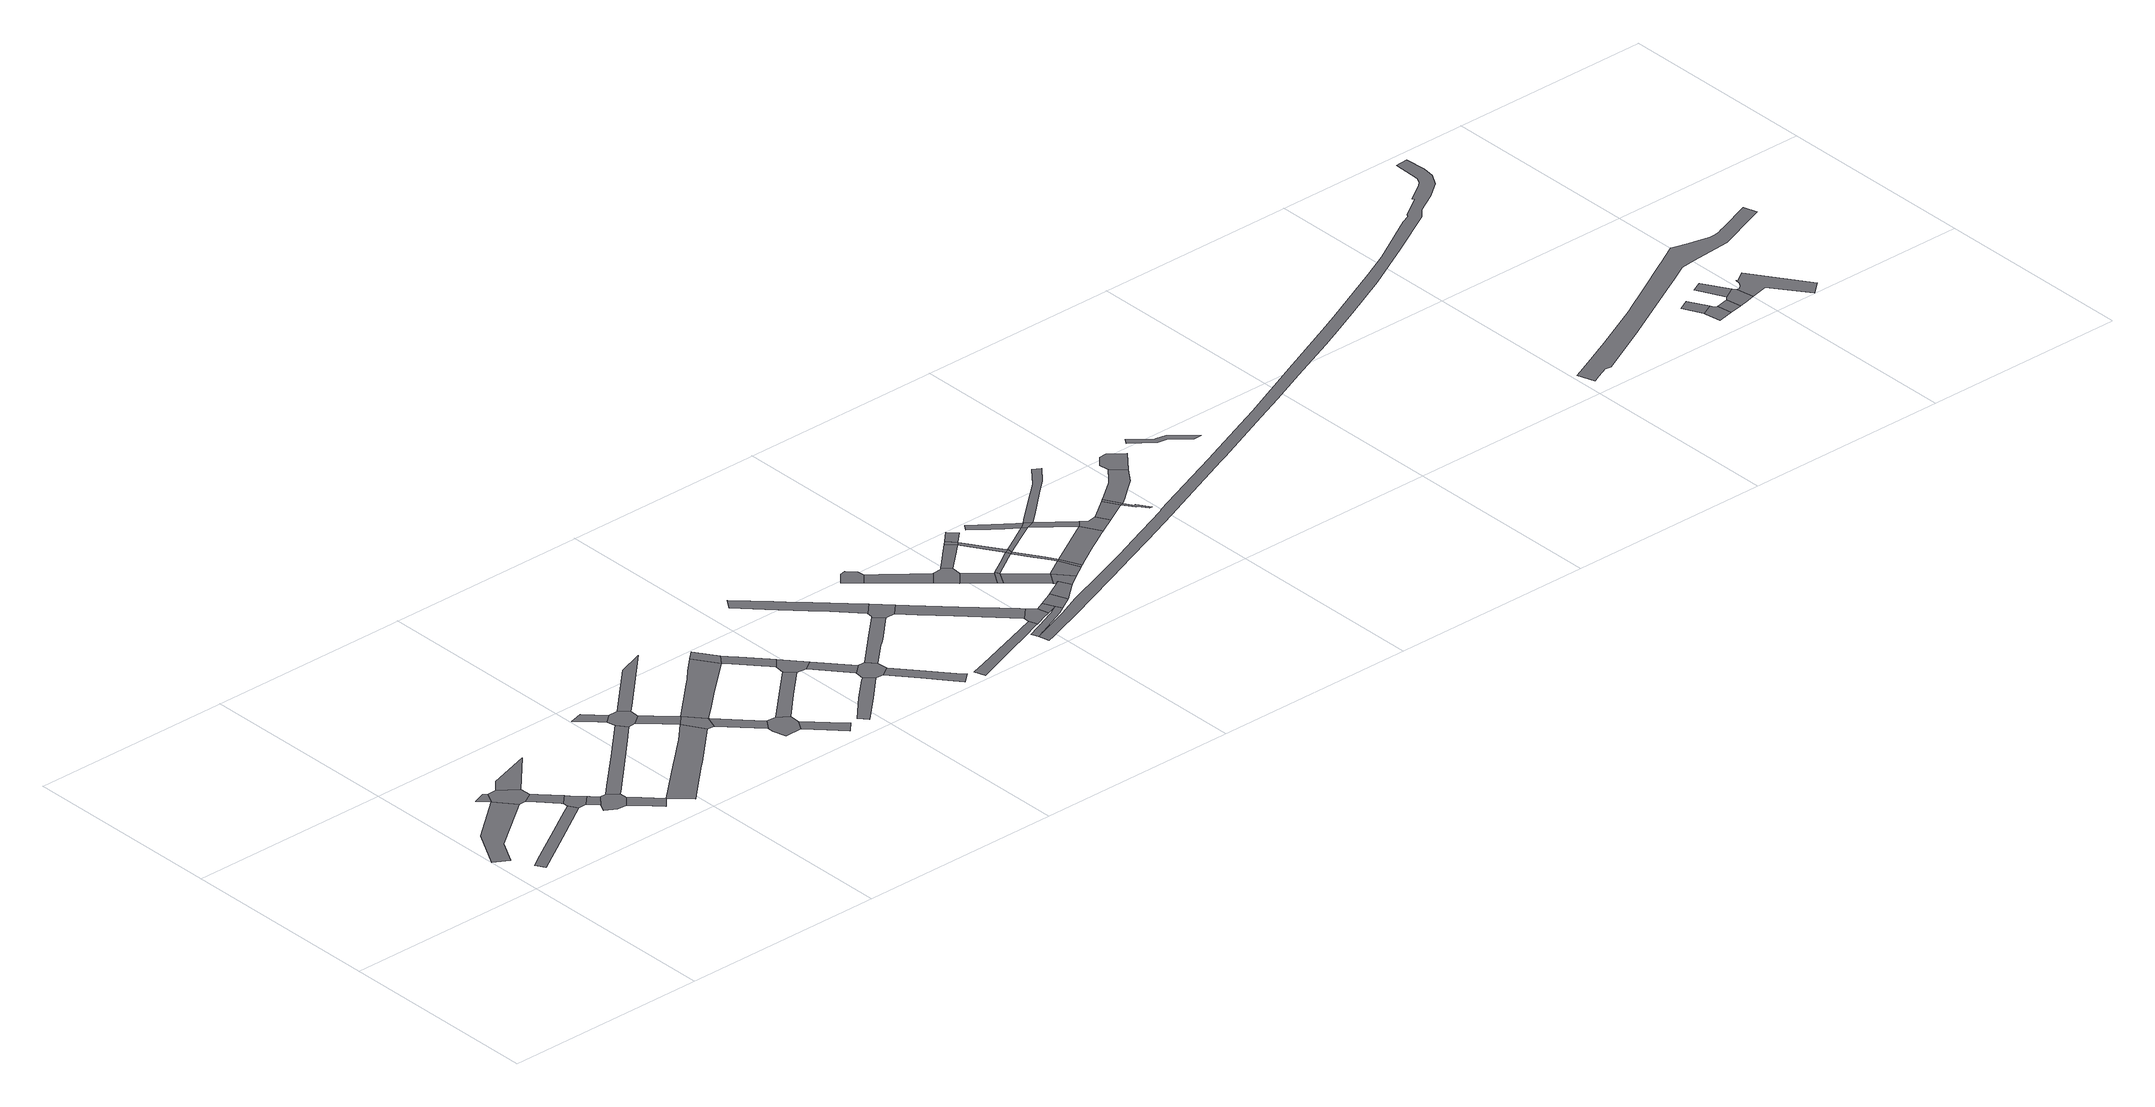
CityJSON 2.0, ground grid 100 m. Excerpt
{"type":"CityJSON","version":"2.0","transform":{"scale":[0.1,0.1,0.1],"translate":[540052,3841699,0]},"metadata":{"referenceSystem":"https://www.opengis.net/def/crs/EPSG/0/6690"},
"CityObjects":{
"road1":{"type":"Road","attributes":{"RoadStructureAttribute.sectionType":"1"},"geometry":[{"type":"MultiSurface","lod":"1","boundaries":[[[0,1,2,3,4,5,6,7]]]}]},
"road2":{"type":"Road","attributes":{"RoadStructureAttribute.sectionType":"1"},"geometry":[{"type":"MultiSurface","lod":"1","boundaries":[[[8,9,10,11,12,13,14,15,16,17]]]}]},
"road3":{"type":"Road","attributes":{"RoadStructureAttribute.sectionType":"1"},"geometry":[{"type":"MultiSurface","lod":"1","boundaries":[[[18,19,0,20]]]}]},
"road4":{"type":"Road","geometry":[{"type":"MultiSurface","lod":"1","boundaries":[[[20,0,7,21,22,23,24]]]}]},
"road5":{"type":"Road","attributes":{"RoadStructureAttribute.sectionType":"1"},"geometry":[{"type":"MultiSurface","lod":"1","boundaries":[[[25,22,21,26,27,28,29]]]}]},
"road6":{"type":"Road","geometry":[{"type":"MultiSurface","lod":"1","boundaries":[[[30,29,28,8,17,31,32]]]}]},
"road7":{"type":"Road","attributes":{"RoadStructureAttribute.sectionType":"1"},"geometry":[{"type":"MultiSurface","lod":"1","boundaries":[[[33,34,35,24,23]]]}]},
"road8":{"type":"Road","attributes":{"RoadStructureAttribute.sectionType":"1"},"geometry":[{"type":"MultiSurface","lod":"1","boundaries":[[[36,32,31,37,38]]]}]},
"road9":{"type":"Road","geometry":[{"type":"MultiSurface","lod":"1","boundaries":[[[38,37,39,40,41,42,43,44]]]}]},
"road10":{"type":"Road","attributes":{"RoadStructureAttribute.sectionType":"1"},"geometry":[{"type":"MultiSurface","lod":"1","boundaries":[[[45,42,41,46,47,48]]]}]},
"road11":{"type":"Road","attributes":{"RoadStructureAttribute.sectionType":"1"},"geometry":[{"type":"MultiSurface","lod":"1","boundaries":[[[49,50,51,44,43,52,53,54,55]]]}]},
"road12":{"type":"Road","attributes":{"RoadStructureAttribute.sectionType":"1"},"geometry":[{"type":"MultiSurface","lod":"1","boundaries":[[[56,57,58,59,60,61,48,62,63,64,65,66]]]}]},
"road13":{"type":"Road","attributes":{"RoadStructureAttribute.sectionType":"1"},"geometry":[{"type":"MultiSurface","lod":"1","boundaries":[[[67,68,69,70,71]]]}]},
"road14":{"type":"Road","geometry":[{"type":"MultiSurface","lod":"1","boundaries":[[[71,70,49,55,72,73,74,75]]]}]},
"road15":{"type":"Road","attributes":{"RoadStructureAttribute.sectionType":"1"},"geometry":[{"type":"MultiSurface","lod":"1","boundaries":[[[76,73,72,77,56,78]]]}]},
"road16":{"type":"Road","geometry":[{"type":"MultiSurface","lod":"1","boundaries":[[[78,56,66,79,80]]]}]},
"road17":{"type":"Road","attributes":{"RoadStructureAttribute.sectionType":"1"},"geometry":[{"type":"MultiSurface","lod":"1","boundaries":[[[81,82,80,79,83,84,85]]]}]},
"road18":{"type":"Road","attributes":{"RoadStructureAttribute.sectionType":"1"},"geometry":[{"type":"MultiSurface","lod":"1","boundaries":[[[86,87,88,75,74]]]}]},
"road19":{"type":"Road","geometry":[{"type":"MultiSurface","lod":"1","boundaries":[[[85,84,89,90,91,92,93,94,95]]]}]},
"road20":{"type":"Road","attributes":{"RoadStructureAttribute.sectionType":"1"},"geometry":[{"type":"MultiSurface","lod":"1","boundaries":[[[96,97,98,99,78,80,100,101,102,103]]]}]},
"road21":{"type":"Road","attributes":{"RoadStructureAttribute.sectionType":"1"},"geometry":[{"type":"MultiSurface","lod":"1","boundaries":[[[104,92,91,105,106,107]]]}]},
"road22":{"type":"Road","attributes":{"RoadStructureAttribute.sectionType":"1"},"geometry":[{"type":"MultiSurface","lod":"1","boundaries":[[[108,109,95,94,110,111]]]}]},
"road23":{"type":"Road","geometry":[{"type":"MultiSurface","lod":"1","boundaries":[[[112,96,103,113]]]}]},
"road24":{"type":"Road","attributes":{"RoadStructureAttribute.sectionType":"1"},"geometry":[{"type":"MultiSurface","lod":"1","boundaries":[[[114,115,116,113,103,117,118,119,120,121]]]}]},
"road25":{"type":"Road","attributes":{"RoadStructureAttribute.sectionType":"1"},"geometry":[{"type":"MultiSurface","lod":"1","boundaries":[[[122,123,124,125,126,127,128,129]]]}]},
"road26":{"type":"Road","geometry":[{"type":"MultiSurface","lod":"1","boundaries":[[[121,120,108,111,130,131]]]}]},
"road27":{"type":"Road","attributes":{"RoadStructureAttribute.sectionType":"1"},"geometry":[{"type":"MultiSurface","lod":"1","boundaries":[[[131,130,132,133,134]]]}]},
"road28":{"type":"Road","geometry":[{"type":"MultiSurface","lod":"1","boundaries":[[[134,133,122,129,135,136,137,138]]]}]},
"road29":{"type":"Road","attributes":{"RoadStructureAttribute.sectionType":"1"},"geometry":[{"type":"MultiSurface","lod":"1","boundaries":[[[139,140,136,135,141,142,143,144]]]}]},
"road30":{"type":"Road","attributes":{"RoadStructureAttribute.sectionType":"1"},"geometry":[{"type":"MultiSurface","lod":"1","boundaries":[[[145,146,138,137,147,148,149,150]]]}]},
"road31":{"type":"Road","geometry":[{"type":"MultiSurface","lod":"1","boundaries":[[[151,152,153,154,155,156,157,158,159,160,161,162]]]}]},
"road32":{"type":"Road","geometry":[{"type":"MultiSurface","lod":"1","boundaries":[[[162,161,163,145,150,164,165]]]}]},
"road33":{"type":"Road","geometry":[{"type":"MultiSurface","lod":"1","boundaries":[[[166,167,168,169,170,171,172,173,174]]]}]},
"road34":{"type":"Road","geometry":[{"type":"MultiSurface","lod":"1","boundaries":[[[175,176,177,178,179,180]]]}]},
"road35":{"type":"Road","attributes":{"RoadStructureAttribute.sectionType":"1"},"geometry":[{"type":"MultiSurface","lod":"1","boundaries":[[[181,182,183,165,164,184,185,186,187]]]}]},
"road36":{"type":"Road","attributes":{"RoadStructureAttribute.sectionType":"1"},"geometry":[{"type":"MultiSurface","lod":"1","boundaries":[[[188,189,179,178,190,191,192,193]]]}]},
"road37":{"type":"Road","geometry":[{"type":"MultiSurface","lod":"1","boundaries":[[[194,195,196,197,198,199,200,201,202,203,204,205,206]]]}]},
"road38":{"type":"Road","geometry":[{"type":"MultiSurface","lod":"1","boundaries":[[[207,187,186,166,174,208,209,210,211]]]}]},
"road39":{"type":"Road","geometry":[{"type":"MultiSurface","lod":"1","boundaries":[[[212,213,193,192,214,215,216]]]}]},
"road40":{"type":"Road","attributes":{"RoadStructureAttribute.sectionType":"1"},"geometry":[{"type":"MultiSurface","lod":"1","boundaries":[[[217,211,210,194]]]}]},
"road41":{"type":"Road","attributes":{"RoadStructureAttribute.sectionType":"1"},"geometry":[{"type":"MultiSurface","lod":"1","boundaries":[[[218,219,215,214,220,221,222]]]}]},
"road42":{"type":"Road","geometry":[{"type":"MultiSurface","lod":"1","boundaries":[[[223,224,225,217,194,206,226]]]}]},
"road43":{"type":"Road","geometry":[{"type":"MultiSurface","lod":"1","boundaries":[[[227,222,221,228,229]]]}]},
"road44":{"type":"Road","attributes":{"RoadStructureAttribute.sectionType":"1"},"geometry":[{"type":"MultiSurface","lod":"1","boundaries":[[[230,231,232,212,216,233,234,235,236]]]}]},
"road45":{"type":"Road","attributes":{"RoadStructureAttribute.sectionType":"1"},"geometry":[{"type":"MultiSurface","lod":"1","boundaries":[[[237,223,226,238,239]]]}]},
"road46":{"type":"Road","attributes":{"RoadStructureAttribute.sectionType":"1"},"geometry":[{"type":"MultiSurface","lod":"1","boundaries":[[[240,241,229,228,242,243,244,245]]]}]},
"road47":{"type":"Road","attributes":{"RoadStructureAttribute.sectionType":"1"},"geometry":[{"type":"MultiSurface","lod":"1","boundaries":[[[246,247,227,229,248,249]]]}]},
"road48":{"type":"Road","geometry":[{"type":"MultiSurface","lod":"1","boundaries":[[[250,230,236,251]]]}]},
"road49":{"type":"Road","geometry":[{"type":"MultiSurface","lod":"1","boundaries":[[[245,244,252,253,237,239,254]]]}]},
"road50":{"type":"Road","attributes":{"RoadStructureAttribute.sectionType":"1"},"geometry":[{"type":"MultiSurface","lod":"1","boundaries":[[[255,256,257,251,236,258,259,246,260]]]}]},
"road51":{"type":"Road","attributes":{"RoadStructureAttribute.sectionType":"1"},"geometry":[{"type":"MultiSurface","lod":"1","boundaries":[[[261,250,251,262]]]}]},
"road52":{"type":"Road","geometry":[{"type":"MultiSurface","lod":"1","boundaries":[[[260,246,249,263]]]}]},
"road53":{"type":"Road","attributes":{"RoadStructureAttribute.sectionType":"1"},"geometry":[{"type":"MultiSurface","lod":"1","boundaries":[[[264,245,254,265]]]}]},
"road54":{"type":"Road","attributes":{"RoadStructureAttribute.sectionType":"1"},"geometry":[{"type":"MultiSurface","lod":"1","boundaries":[[[266,267,263,249,268,269,270,264,271]]]}]},
"road55":{"type":"Road","geometry":[{"type":"MultiSurface","lod":"1","boundaries":[[[271,264,265,272]]]}]},
"road56":{"type":"Road","attributes":{"RoadStructureAttribute.sectionType":"1"},"geometry":[{"type":"MultiSurface","lod":"1","boundaries":[[[273,274,260,263,275,276]]]}]},
"road57":{"type":"Road","attributes":{"RoadStructureAttribute.sectionType":"1"},"geometry":[{"type":"MultiSurface","lod":"1","boundaries":[[[277,278,279,280,281,282,273,283]]]}]},
"road58":{"type":"Road","attributes":{"RoadStructureAttribute.sectionType":"1"},"geometry":[{"type":"MultiSurface","lod":"1","boundaries":[[[284,285,271,272,286,287,288,289,290]]]}]},
"road59":{"type":"Road","geometry":[{"type":"MultiSurface","lod":"1","boundaries":[[[283,273,276,291]]]}]},
"road60":{"type":"Road","attributes":{"RoadStructureAttribute.sectionType":"1"},"geometry":[{"type":"MultiSurface","lod":"1","boundaries":[[[292,291,276,293,294,284,295]]]}]},
"road61":{"type":"Road","geometry":[{"type":"MultiSurface","lod":"1","boundaries":[[[296,295,284,290,297,298]]]}]},
"road62":{"type":"Road","attributes":{"RoadStructureAttribute.sectionType":"1"},"geometry":[{"type":"MultiSurface","lod":"1","boundaries":[[[299,300,301,302,303,283,291,304,305,306,307]]]}]},
"road63":{"type":"Road","attributes":{"RoadStructureAttribute.sectionType":"1"},"geometry":[{"type":"MultiSurface","lod":"1","boundaries":[[[308,309,298,297,310]]]}]},
"road64":{"type":"Road","geometry":[{"type":"MultiSurface","lod":"1","boundaries":[[[311,308,310,312]]]}]},
"road65":{"type":"Road","attributes":{"RoadStructureAttribute.sectionType":"1"},"geometry":[{"type":"MultiSurface","lod":"1","boundaries":[[[313,314,315,316,317,318,312,310]]]}]},
"road66":{"type":"Road","attributes":{"RoadStructureAttribute.sectionType":"1"},"geometry":[{"type":"MultiSurface","lod":"1","boundaries":[[[319,320,321,322,311,312,323,324,325,326]]]}]},
"road67":{"type":"Road","geometry":[{"type":"MultiSurface","lod":"1","boundaries":[[[327,328,329,319,326,330]]]}]},
"road68":{"type":"Road","attributes":{"RoadStructureAttribute.sectionType":"1"},"geometry":[{"type":"MultiSurface","lod":"1","boundaries":[[[331,332,333,334,335,336,337,338,339,340]]]}]},
"road69":{"type":"Road","attributes":{"RoadStructureAttribute.sectionType":"1"},"geometry":[{"type":"MultiSurface","lod":"1","boundaries":[[[341,342,343,344,345,346,347,348,349,350,351,352,353,354,355,356,357,358,359,360,361,362,363,364,365,366,367,368,369,370,371,372,373,374,375,376,377,378,379,380,381,382,383,384,385,386,387,388,389,390,391,392,393,394,395,396,397,398,399,200,400]]]}]},
"road70":{"type":"Road","geometry":[{"type":"MultiSurface","lod":"1","boundaries":[[[401,402,403,404]]]}]},
"road71":{"type":"Road","geometry":[{"type":"MultiSurface","lod":"1","boundaries":[[[405,404,403,406,407,408,409]]]}]},
"road72":{"type":"Road","attributes":{"RoadStructureAttribute.sectionType":"1"},"geometry":[{"type":"MultiSurface","lod":"1","boundaries":[[[410,411,412,413,414,415,416,417,418,419,420,421,422,423,424,425,426,427,428,429,430,431,432,433,434,435,436,437,438,439,440,441,442,443,444,445]]]}]},
"road73":{"type":"Road","attributes":{"RoadStructureAttribute.sectionType":"1"},"geometry":[{"type":"MultiSurface","lod":"1","boundaries":[[[446,409,408,447]]]}]},
"road74":{"type":"Road","geometry":[{"type":"MultiSurface","lod":"1","boundaries":[[[448,449,450,451]]]}]},
"road75":{"type":"Road","geometry":[{"type":"MultiSurface","lod":"1","boundaries":[[[451,450,446,447,452,453,454]]]}]},
"road76":{"type":"Road","attributes":{"RoadStructureAttribute.sectionType":"1"},"geometry":[{"type":"MultiSurface","lod":"1","boundaries":[[[455,456,457,458,459,460,461,454,453,462,463,464]]]}]}
},
"vertices":[
[325,648,0],[111,473,0],[3,282,0],[75,243,0],[140,361,0],[342,511,0],[358,522,0],[400,554,0],
[544,410,0],[501,383,0],[336,280,0],[251,227,0],[190,188,0],[122,144,0],[147,99,0],[282,185,0],[360,235,0],[570,368,0],
[341,718,0],[279,695,0],[356,705,0],
[435,557,0],[487,587,0],[485,640,0],[401,705,0],
[512,562,0],[468,520,0],[539,443,0],[544,438,0],[590,483,0],
[606,466,0],[610,371,0],[656,416,0],
[658,826,0],[449,759,0],[447,757,0],
[666,406,0],[653,324,0],[697,374,0],
[633,281,0],[686,252,0],[733,250,0],[775,298,0],[775,335,0],[725,372,0],
[820,255,0],[772,212,0],[852,133,0],[896,181,0],
[1126,761,0],[947,587,0],[774,420,0],[786,346,0],[876,434,0],[1081,635,0],[1161,714,0],
[1334,585,0],[1274,524,0],[1248,497,0],[1236,485,0],[1119,382,0],[1112,376,0],[985,95,0],[1024,132,0],[1180,277,0],[1201,296,0],[1396,481,0],
[1074,925,0],[1009,907,0],[1092,831,0],[1118,808,0],[1160,841,0],
[1198,719,0],[1248,757,0],[1250,802,0],[1207,839,0],
[1296,711,0],[1230,688,0],[1379,631,0],
[1431,477,0],[1455,542,0],
[1554,439,0],[1458,539,0],[1509,396,0],[1590,313,0],[1627,364,0],
[1282,832,0],[1572,1118,0],[1445,1072,0],
[1590,281,0],[1608,221,0],[1691,222,0],[1723,272,0],[1724,294,0],[1725,324,0],[1674,361,0],
[1718,953,0],[1647,886,0],[1597,836,0],[1568,808,0],[1515,595,0],[1606,676,0],[1680,740,0],[1792,838,0],
[1864,131,0],[1768,142,0],[1837,71,0],[1879,116,0],
[1939,614,0],[1808,489,0],[1849,445,0],[1980,572,0],
[1759,991,0],[1827,885,0],
[1967,728,0],[1880,829,0],[1872,838,0],[1822,803,0],[1904,709,0],[1928,682,0],[1946,662,0],[1985,707,0],
[2159,356,0],[2146,345,0],[2038,245,0],[1922,125,0],[1959,85,0],[1992,117,0],[2080,201,0],[2200,317,0],
[2030,567,0],[2077,598,0],
[2049,544,0],[2164,401,0],[2211,442,0],
[2240,315,0],[2287,345,0],[2284,400,0],[2248,442,0],
[2493,101,0],[2393,219,0],[2342,189,0],[2415,100,0],[2460,44,0],[2507,84,0],
[2511,693,0],[2387,574,0],[2388,499,0],[2405,509,0],[2428,531,0],[2551,650,0],
[2511,845,0],[2405,949,0],[2324,1028,0],[2287,1064,0],[2149,1200,0],[2114,1148,0],[2220,1040,0],[2260,999,0],[2348,909,0],[2412,844,0],[2521,730,0],[2573,782,0],
[2518,700,0],[2601,651,0],[2653,702,0],
[2983,230,0],[2848,183,0],[2617,104,0],[2540,77,0],[2558,25,0],[2776,107,0],[2896,151,0],[2979,182,0],[2998,189,0],
[2672,1044,0],[2645,1038,0],[2599,988,0],[2671,923,0],[2716,972,0],[2713,1007,0],
[3024,332,0],[2840,515,0],[2693,662,0],[2671,580,0],[2779,470,0],[2985,260,0],[3041,315,0],
[2867,848,0],[2766,931,0],[2745,855,0],[2754,847,0],[2889,727,0],[2942,786,0],
[3147,245,0],[3099,217,0],[3030,189,0],[3006,179,0],[2974,166,0],[2923,145,0],[2933,110,0],[2948,117,0],[2961,123,0],[2969,126,0],[2974,128,0],[3125,193,0],[3164,216,0],
[3077,279,0],[3019,197,0],[3047,208,0],[3092,224,0],[3078,278,0],
[2993,795,0],[2985,787,0],[2972,652,0],[3023,710,0],[3028,760,0],
[3121,298,0],
[3113,630,0],[3060,677,0],[2997,630,0],[3089,548,0],[3132,613,0],
[3198,336,0],[3164,319,0],[3138,306,0],[3228,254,0],
[3140,619,0],[3108,531,0],[3149,599,0],
[3129,928,0],[3073,873,0],[3049,850,0],[3100,825,0],[3129,851,0],[3148,868,0],[3170,886,0],
[3292,387,0],[3309,323,0],[3319,329,0],
[3289,471,0],[3242,513,0],[3198,451,0],[3238,415,0],[3266,390,0],[3306,455,0],
[3281,707,0],[3208,662,0],[3222,644,0],[3291,687,0],
[3149,947,0],[3184,904,0],
[3274,382,0],[3289,392,0],[3376,368,0],
[3298,728,0],[3248,804,0],[3217,852,0],[3192,851,0],[3228,792,0],[3303,720,0],
[3201,997,0],[3241,957,0],
[3303,695,0],
[3397,511,0],[3442,411,0],
[3380,570,0],[3357,608,0],[3293,684,0],[3343,601,0],[3369,558,0],[3412,519,0],
[3456,420,0],
[3462,812,0],[3379,764,0],[3394,747,0],[3485,799,0],
[3469,854,0],[3388,917,0],[3298,987,0],[3276,957,0],[3359,890,0],[3404,854,0],[3493,836,0],
[3653,659,0],[3546,596,0],[3486,439,0],[3585,498,0],[3630,524,0],[3677,551,0],[3704,566,0],
[3527,812,0],
[3601,752,0],[3496,790,0],[3568,730,0],[3678,689,0],
[3708,664,0],[3787,611,0],[3753,672,0],
[3809,1137,0],[3732,1044,0],[3673,993,0],[3514,855,0],[3510,851,0],[3574,855,0],[3702,968,0],[3780,1037,0],[3844,1113,0],
[3857,748,0],[3840,735,0],[3896,671,0],
[3869,757,0],[3911,674,0],
[3934,616,0],[3944,616,0],[3974,574,0],[3987,572,0],[3946,634,0],[3939,631,0],
[4048,920,0],[3996,859,0],[3979,839,0],[3890,772,0],[3945,701,0],[4007,750,0],[4055,790,0],[4109,861,0],
[4125,1018,0],[4087,1018,0],[4043,967,0],[4192,963,0],
[4348,943,0],[4377,939,0],[4400,936,0],[4484,864,0],[4524,865,0],[4413,964,0],[4364,972,0],[4360,973,0],[4264,1055,0],[4245,1027,0],
[2960,62,0],[2974,67,0],[3017,82,0],[3024,85,0],[3179,141,0],[3301,190,0],[3477,257,0],[3647,326,0],[3792,384,0],[4005,470,0],[4095,507,0],[4448,654,0],[4482,668,0],[4806,805,0],[4958,869,0],[5155,956,0],[5399,1061,0],[5481,1098,0],[5653,1176,0],[5899,1293,0],[6145,1426,0],[6389,1563,0],[6426,1603,0],[6528,1662,0],[6609,1723,0],[6644,1783,0],[6653,1843,0],[6647,1946,0],[6585,1942,0],[6583,1842,0],[6579,1805,0],[6566,1777,0],[6549,1760,0],[6455,1696,0],[6460,1686,0],[6353,1613,0],[6348,1603,0],[6303,1582,0],[6048,1432,0],[5911,1366,0],[5575,1205,0],[5465,1157,0],[5159,1021,0],[4816,868,0],[4762,845,0],[4462,719,0],[4420,701,0],[4058,555,0],[4002,532,0],[3987,524,0],[3744,425,0],[3629,378,0],[3459,312,0],[3253,237,0],[3136,184,0],[2970,123,0],[2966,122,0],[2961,120,0],[2949,116,0],[2946,57,0],
[6768,313,0],[6715,285,0],[6760,190,0],[6816,218,0],
[6825,200,0],[6760,180,0],[6771,104,0],[6850,120,0],[6840,195,0],
[7449,719,0],[7280,652,0],[7262,646,0],[7243,639,0],[7232,636,0],[7218,633,0],[7202,633,0],[7189,633,0],[7157,637,0],[7115,647,0],[7086,654,0],[7025,672,0],[7005,677,0],[6889,612,0],[6887,612,0],[6677,494,0],[6572,435,0],[6533,414,0],[6287,293,0],[6107,209,0],[6026,173,0],[6053,88,0],[6058,90,0],[6089,105,0],[6151,134,0],[6179,128,0],[6452,266,0],[6642,368,0],[6794,450,0],[6845,478,0],[6937,529,0],[7013,537,0],[7179,551,0],[7212,553,0],[7423,633,0],[7468,651,0],
[6902,208,0],[6913,133,0],
[6904,385,0],[6852,358,0],[6917,226,0],[6977,262,0],
[6965,144,0],[7004,154,0],[6989,242,0],
[7092,327,0],[7088,325,0],[7039,292,0],[7035,297,0],[7031,270,0],[7021,255,0],[7004,242,0],[7090,175,0],[7215,4,0],[7278,57,0]
]}
